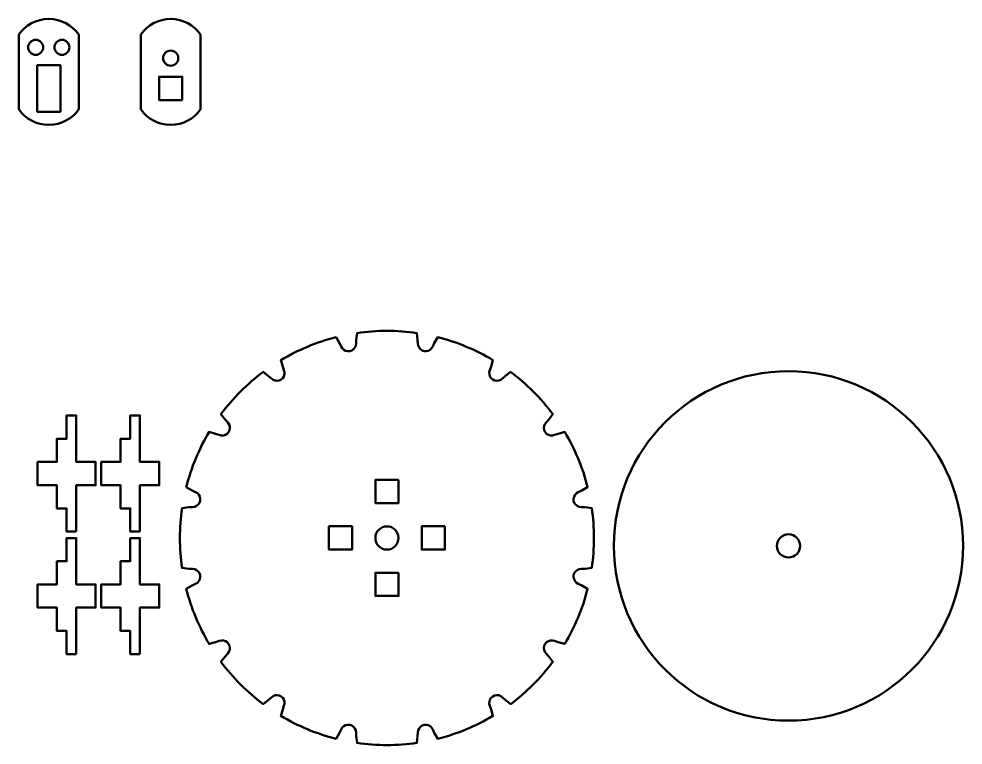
# Model space of a CAD drawing. Header units: inches. Extents: x 1117 to 1992, y -2324 to -585.
# Drawn here: x 1617.9 to 1740.1, y -950.3 to -856.5 of the extents above; entities that cross this region are included whole.
import ezdxf

# ---------------------------------------------------------------- set-up
doc = ezdxf.new("R2010")
doc.units = ezdxf.units.IN
doc.header["$MEASUREMENT"] = 0
doc.layers.add('Layer 1', color=7, linetype='Continuous')

# ---------------------------------------------------------------- blocks, each defined once
blk = doc.blocks.new('block 5')
at = {"layer": 'Layer 1', "color": 18, "lineweight": 50, "true_color": 0x010101}
blk.add_lwpolyline([(1623.32, -868.46), (1620.32, -868.46), (1620.32, -862.46), (1623.32, -862.46), (1623.32, -868.46)], dxfattribs=at)
blk.add_open_spline([(1621.82, -856.46), (1620.21, -856.46), (1618.8, -857.27), (1617.95, -858.49), (1617.95, -858.49), (1617.95, -868.15), (1617.95, -868.15), (1618.8, -869.37), (1620.21, -870.17), (1621.82, -870.17), (1623.42, -870.17), (1624.84, -869.37), (1625.69, -868.15), (1625.69, -868.15), (1625.69, -858.49), (1625.69, -858.49), (1624.83, -857.27), (1623.42, -856.46), (1621.82, -856.46)], degree=3, knots=[0, 0, 0, 0, 1, 1, 1, 2, 2, 2, 3, 3, 3, 4, 4, 4, 5, 5, 5, 6, 6, 6, 6], dxfattribs=at)
at = {"layer": 'Layer 1', "color": 240, "lineweight": 50, "true_color": 0xec2227}
for points in [[(1620.12, -859.17), (1620.65, -859.17), (1621.09, -859.61), (1621.09, -860.14), (1621.09, -860.68), (1620.65, -861.11), (1620.12, -861.11), (1619.58, -861.11), (1619.15, -860.68), (1619.15, -860.14), (1619.15, -859.61), (1619.58, -859.17), (1620.12, -859.17)], [(1623.52, -859.17), (1624.05, -859.17), (1624.49, -859.61), (1624.49, -860.14), (1624.49, -860.68), (1624.05, -861.11), (1623.52, -861.11), (1622.98, -861.11), (1622.55, -860.68), (1622.55, -860.14), (1622.55, -859.61), (1622.98, -859.17), (1623.52, -859.17)]]:
    blk.add_open_spline(points, degree=3, knots=[0, 0, 0, 0, 1, 1, 1, 2, 2, 2, 3, 3, 3, 4, 4, 4, 4], dxfattribs=at)

msp = doc.modelspace()

# ---------------------------------------------------------------- linework, layer by layer
at = {"layer": 'Layer 1', "color": 18, "lineweight": 50, "true_color": 0x010101}
msp.add_lwpolyline([(1639.09, -866.95), (1636.09, -866.95), (1636.09, -863.95), (1639.09, -863.95), (1639.09, -866.95)], dxfattribs=at)
at = {"layer": 'Layer 1', "color": 98, "lineweight": 50, "true_color": 0x010202}
for points in [[(1625.36, -922.73), (1624.11, -922.73), (1624.11, -919.74), (1622.86, -919.74), (1622.86, -916.74), (1620.36, -916.74), (1620.36, -913.74), (1622.86, -913.74), (1622.86, -910.73), (1624.11, -910.73), (1624.11, -907.73), (1625.36, -907.73), (1625.36, -913.74), (1627.87, -913.74), (1627.87, -916.74), (1625.36, -916.74), (1625.36, -922.73)], [(1633.6, -922.73), (1632.35, -922.73), (1632.35, -919.74), (1631.1, -919.74), (1631.1, -916.74), (1628.6, -916.74), (1628.6, -913.74), (1631.1, -913.74), (1631.1, -910.73), (1632.35, -910.73), (1632.35, -907.73), (1633.6, -907.73), (1633.6, -913.74), (1636.11, -913.74), (1636.11, -916.74), (1633.6, -916.74), (1633.6, -922.73)], [(1667.06, -916.06), (1667.06, -919.06), (1664.06, -919.06), (1664.06, -916.06), (1667.06, -916.06)], [(1661.06, -922.06), (1661.06, -925.06), (1658.06, -925.06), (1658.06, -922.06), (1661.06, -922.06)], [(1673.06, -922.06), (1673.06, -925.06), (1670.06, -925.06), (1670.06, -922.06), (1673.06, -922.06)], [(1625.36, -938.57), (1624.11, -938.57), (1624.11, -935.57), (1622.86, -935.57), (1622.86, -932.57), (1620.36, -932.57), (1620.36, -929.57), (1622.86, -929.57), (1622.86, -926.57), (1624.11, -926.57), (1624.11, -923.57), (1625.36, -923.57), (1625.36, -929.57), (1627.87, -929.57), (1627.87, -932.57), (1625.36, -932.57), (1625.36, -938.57)], [(1633.6, -938.57), (1632.35, -938.57), (1632.35, -935.57), (1631.1, -935.57), (1631.1, -932.57), (1628.6, -932.57), (1628.6, -929.57), (1631.1, -929.57), (1631.1, -926.57), (1632.35, -926.57), (1632.35, -923.57), (1633.6, -923.57), (1633.6, -929.57), (1636.11, -929.57), (1636.11, -932.57), (1633.6, -932.57), (1633.6, -938.57)], [(1667.06, -928.06), (1667.06, -931.06), (1664.06, -931.06), (1664.06, -928.06), (1667.06, -928.06)]]:
    msp.add_lwpolyline(points, dxfattribs=at)
at = {"layer": 'Layer 1', "color": 18, "lineweight": 50, "true_color": 0x010101}
for points, knots in [([(1637.59, -856.46), (1635.98, -856.46), (1634.57, -857.27), (1633.72, -858.49), (1633.72, -858.49), (1633.72, -868.15), (1633.72, -868.15), (1634.57, -869.37), (1635.98, -870.17), (1637.59, -870.17), (1639.19, -870.17), (1640.61, -869.37), (1641.46, -868.15), (1641.46, -868.15), (1641.46, -858.49), (1641.46, -858.49), (1640.61, -857.27), (1639.19, -856.46), (1637.59, -856.46)], [0, 0, 0, 0, 1, 1, 1, 2, 2, 2, 3, 3, 3, 4, 4, 4, 5, 5, 5, 6, 6, 6, 6]), ([(1637.59, -860.55), (1638.13, -860.55), (1638.57, -860.99), (1638.57, -861.53), (1638.57, -862.08), (1638.13, -862.52), (1637.59, -862.52), (1637.04, -862.52), (1636.61, -862.08), (1636.61, -861.53), (1636.6, -860.99), (1637.04, -860.55), (1637.59, -860.55)], [0, 0, 0, 0, 1, 1, 1, 2, 2, 2, 3, 3, 3, 4, 4, 4, 4]), ([(1694.92, -924.59), (1694.92, -937.06), (1705.03, -947.18), (1717.51, -947.18), (1729.98, -947.18), (1740.09, -937.06), (1740.09, -924.59), (1740.09, -912.11), (1729.98, -902), (1717.51, -902), (1705.03, -902), (1694.92, -912.11), (1694.92, -924.59)], [0, 0, 0, 0, 1, 1, 1, 2, 2, 2, 3, 3, 3, 4, 4, 4, 4]), ([(1719.01, -924.59), (1719.01, -925.42), (1718.33, -926.09), (1717.51, -926.09), (1716.68, -926.09), (1716.01, -925.42), (1716.01, -924.59), (1716.01, -923.76), (1716.68, -923.09), (1717.51, -923.09), (1718.33, -923.09), (1719.01, -923.76), (1719.01, -924.59)], [0, 0, 0, 0, 1, 1, 1, 2, 2, 2, 3, 3, 3, 4, 4, 4, 4])]:
    msp.add_open_spline(points, degree=3, knots=knots, dxfattribs=at)
at = {"layer": 'Layer 1', "color": 98, "lineweight": 50, "true_color": 0x010202}
for points, knots in [([(1670.1, -899.32), (1670.1, -899.32), (1669.88, -899.16), (1669.88, -899.16), (1669.88, -899.16), (1669.71, -898.95), (1669.71, -898.95), (1669.71, -898.95), (1669.59, -898.7), (1669.59, -898.7), (1669.59, -898.7), (1669.56, -898.43), (1669.56, -898.43), (1669.56, -898.43), (1669.53, -897.94), (1669.53, -897.94), (1669.53, -897.94), (1669.42, -897.07), (1669.42, -897.07), (1668.16, -896.89), (1666.87, -896.79), (1665.56, -896.79), (1664.25, -896.79), (1662.96, -896.89), (1661.7, -897.07), (1661.7, -897.07), (1661.58, -897.94), (1661.58, -897.94), (1661.58, -897.94), (1661.56, -898.43), (1661.56, -898.43), (1661.56, -898.43), (1661.52, -898.7), (1661.52, -898.7), (1661.52, -898.7), (1661.41, -898.95), (1661.41, -898.95), (1661.41, -898.95), (1661.24, -899.16), (1661.24, -899.16), (1661.24, -899.16), (1661.01, -899.32), (1661.01, -899.32), (1661.01, -899.32), (1660.75, -899.41), (1660.75, -899.41), (1660.75, -899.41), (1660.48, -899.43), (1660.48, -899.43), (1660.48, -899.43), (1660.21, -899.37), (1660.21, -899.37), (1660.21, -899.37), (1659.97, -899.24), (1659.97, -899.24), (1659.97, -899.24), (1659.77, -899.05), (1659.77, -899.05), (1659.77, -899.05), (1659.64, -898.81), (1659.64, -898.81), (1659.64, -898.81), (1659.42, -898.37), (1659.42, -898.37), (1659.42, -898.37), (1658.98, -897.61), (1658.98, -897.61), (1656.44, -898.25), (1654.05, -899.26), (1651.85, -900.57), (1651.85, -900.57), (1652.08, -901.41), (1652.08, -901.41), (1652.08, -901.41), (1652.24, -901.87), (1652.24, -901.87), (1652.24, -901.87), (1652.31, -902.14), (1652.31, -902.14), (1652.31, -902.14), (1652.31, -902.41), (1652.31, -902.41), (1652.31, -902.41), (1652.23, -902.68), (1652.23, -902.68), (1652.23, -902.68), (1652.08, -902.91), (1652.08, -902.91), (1652.08, -902.91), (1651.87, -903.09), (1651.87, -903.09), (1651.87, -903.09), (1651.63, -903.21), (1651.63, -903.21), (1651.63, -903.21), (1651.36, -903.26), (1651.36, -903.26), (1651.36, -903.26), (1651.09, -903.23), (1651.09, -903.23), (1651.09, -903.23), (1650.83, -903.13), (1650.83, -903.13), (1650.83, -903.13), (1650.61, -902.96), (1650.61, -902.96), (1650.61, -902.96), (1650.25, -902.63), (1650.25, -902.63), (1650.25, -902.63), (1649.55, -902.1), (1649.55, -902.1), (1647.48, -903.65), (1645.64, -905.49), (1644.09, -907.56), (1644.09, -907.56), (1644.62, -908.26), (1644.62, -908.26), (1644.62, -908.26), (1644.96, -908.62), (1644.96, -908.62), (1644.96, -908.62), (1645.12, -908.84), (1645.12, -908.84), (1645.12, -908.84), (1645.22, -909.09), (1645.22, -909.09), (1645.22, -909.09), (1645.25, -909.37), (1645.25, -909.37), (1645.25, -909.37), (1645.2, -909.64), (1645.2, -909.64), (1645.2, -909.64), (1645.08, -909.88), (1645.08, -909.88), (1645.08, -909.88), (1644.9, -910.09), (1644.9, -910.09), (1644.9, -910.09), (1644.67, -910.24), (1644.67, -910.24), (1644.67, -910.24), (1644.4, -910.32), (1644.4, -910.32), (1644.4, -910.32), (1644.13, -910.32), (1644.13, -910.32), (1644.13, -910.32), (1643.87, -910.25), (1643.87, -910.25), (1643.87, -910.25), (1643.4, -910.09), (1643.4, -910.09), (1643.4, -910.09), (1642.56, -909.86), (1642.56, -909.86), (1641.25, -912.05), (1640.24, -914.45), (1639.6, -916.99), (1639.6, -916.99), (1640.36, -917.43), (1640.36, -917.43), (1640.36, -917.43), (1640.8, -917.64), (1640.8, -917.64), (1640.8, -917.64), (1641.04, -917.78), (1641.04, -917.78), (1641.04, -917.78), (1641.23, -917.98), (1641.23, -917.98), (1641.23, -917.98), (1641.36, -918.22), (1641.36, -918.22), (1641.36, -918.22), (1641.42, -918.49), (1641.42, -918.49), (1641.42, -918.49), (1641.4, -918.76), (1641.4, -918.76), (1641.4, -918.76), (1641.31, -919.02), (1641.31, -919.02), (1641.31, -919.02), (1641.16, -919.25), (1641.16, -919.25), (1641.16, -919.25), (1640.94, -919.42), (1640.94, -919.42), (1640.94, -919.42), (1640.69, -919.53), (1640.69, -919.53), (1640.69, -919.53), (1640.42, -919.57), (1640.42, -919.57), (1640.42, -919.57), (1639.93, -919.59), (1639.93, -919.59), (1639.93, -919.59), (1639.06, -919.71), (1639.06, -919.71), (1638.88, -920.97), (1638.78, -922.26), (1638.78, -923.57), (1638.78, -924.88), (1638.88, -926.17), (1639.06, -927.43), (1639.06, -927.43), (1639.93, -927.54), (1639.93, -927.54), (1639.93, -927.54), (1640.42, -927.57), (1640.42, -927.57), (1640.42, -927.57), (1640.69, -927.6), (1640.69, -927.6), (1640.69, -927.6), (1640.94, -927.71), (1640.94, -927.71), (1640.94, -927.71), (1641.16, -927.89), (1641.16, -927.89), (1641.16, -927.89), (1641.31, -928.11), (1641.31, -928.11), (1641.31, -928.11), (1641.4, -928.37), (1641.4, -928.37), (1641.4, -928.37), (1641.42, -928.64), (1641.42, -928.64), (1641.42, -928.64), (1641.36, -928.91), (1641.36, -928.91), (1641.36, -928.91), (1641.23, -929.15), (1641.23, -929.15), (1641.23, -929.15), (1641.04, -929.35), (1641.04, -929.35), (1641.04, -929.35), (1640.8, -929.49), (1640.8, -929.49), (1640.8, -929.49), (1640.36, -929.7), (1640.36, -929.7), (1640.36, -929.7), (1639.6, -930.14), (1639.6, -930.14), (1640.24, -932.68), (1641.25, -935.08), (1642.56, -937.27), (1642.56, -937.27), (1643.4, -937.05), (1643.4, -937.05), (1643.4, -937.05), (1643.87, -936.88), (1643.87, -936.88), (1643.87, -936.88), (1644.13, -936.81), (1644.13, -936.81), (1644.13, -936.81), (1644.4, -936.82), (1644.4, -936.82), (1644.4, -936.82), (1644.67, -936.9), (1644.67, -936.9), (1644.67, -936.9), (1644.9, -937.04), (1644.9, -937.04), (1644.9, -937.04), (1645.08, -937.25), (1645.08, -937.25), (1645.08, -937.25), (1645.2, -937.5), (1645.2, -937.5), (1645.2, -937.5), (1645.25, -937.77), (1645.25, -937.77), (1645.25, -937.77), (1645.22, -938.04), (1645.22, -938.04), (1645.22, -938.04), (1645.12, -938.29), (1645.12, -938.29), (1645.12, -938.29), (1644.96, -938.51), (1644.96, -938.51), (1644.96, -938.51), (1644.62, -938.88), (1644.62, -938.88), (1644.62, -938.88), (1644.09, -939.57), (1644.09, -939.57), (1645.64, -941.64), (1647.48, -943.49), (1649.55, -945.03), (1649.55, -945.03), (1650.25, -944.5), (1650.25, -944.5), (1650.25, -944.5), (1650.61, -944.17), (1650.61, -944.17), (1650.61, -944.17), (1650.83, -944), (1650.83, -944), (1650.83, -944), (1651.09, -943.9), (1651.09, -943.9), (1651.09, -943.9), (1651.36, -943.88), (1651.36, -943.88), (1651.36, -943.88), (1651.63, -943.92), (1651.63, -943.92), (1651.63, -943.92), (1651.87, -944.04), (1651.87, -944.04), (1651.87, -944.04), (1652.08, -944.23), (1652.08, -944.23), (1652.08, -944.23), (1652.23, -944.46), (1652.23, -944.46), (1652.23, -944.46), (1652.31, -944.72), (1652.31, -944.72), (1652.31, -944.72), (1652.31, -944.99), (1652.31, -944.99), (1652.31, -944.99), (1652.24, -945.26), (1652.24, -945.26), (1652.24, -945.26), (1652.08, -945.72), (1652.08, -945.72), (1652.08, -945.72), (1651.85, -946.57), (1651.85, -946.57), (1654.05, -947.88), (1656.44, -948.88), (1658.98, -949.53), (1658.98, -949.53), (1659.42, -948.77), (1659.42, -948.77), (1659.42, -948.77), (1659.64, -948.32), (1659.64, -948.32), (1659.64, -948.32), (1659.77, -948.08), (1659.77, -948.08), (1659.77, -948.08), (1659.97, -947.89), (1659.97, -947.89), (1659.97, -947.89), (1660.21, -947.76), (1660.21, -947.76), (1660.21, -947.76), (1660.48, -947.71), (1660.48, -947.71), (1660.48, -947.71), (1660.75, -947.72), (1660.75, -947.72), (1660.75, -947.72), (1661.01, -947.81), (1661.01, -947.81), (1661.01, -947.81), (1661.24, -947.97), (1661.24, -947.97), (1661.24, -947.97), (1661.41, -948.18), (1661.41, -948.18), (1661.41, -948.18), (1661.52, -948.43), (1661.52, -948.43), (1661.52, -948.43), (1661.56, -948.7), (1661.56, -948.7), (1661.56, -948.7), (1661.58, -949.2), (1661.58, -949.2), (1661.58, -949.2), (1661.7, -950.06), (1661.7, -950.06), (1662.96, -950.24), (1664.25, -950.34), (1665.56, -950.34), (1666.87, -950.34), (1668.16, -950.24), (1669.42, -950.06), (1669.42, -950.06), (1669.53, -949.2), (1669.53, -949.2), (1669.53, -949.2), (1669.56, -948.7), (1669.56, -948.7), (1669.56, -948.7), (1669.59, -948.43), (1669.59, -948.43), (1669.59, -948.43), (1669.71, -948.18), (1669.71, -948.18), (1669.71, -948.18), (1669.88, -947.97), (1669.88, -947.97), (1669.88, -947.97), (1670.1, -947.81), (1670.1, -947.81), (1670.1, -947.81), (1670.36, -947.72), (1670.36, -947.72), (1670.36, -947.72), (1670.64, -947.71), (1670.64, -947.71), (1670.64, -947.71), (1670.9, -947.76), (1670.9, -947.76), (1670.9, -947.76), (1671.15, -947.89), (1671.15, -947.89), (1671.15, -947.89), (1671.34, -948.08), (1671.34, -948.08), (1671.34, -948.08), (1671.48, -948.32), (1671.48, -948.32), (1671.48, -948.32), (1671.69, -948.77), (1671.69, -948.77), (1671.69, -948.77), (1672.14, -949.52), (1672.14, -949.52), (1674.68, -948.88), (1677.07, -947.88), (1679.26, -946.57), (1679.26, -946.57), (1679.04, -945.72), (1679.04, -945.72), (1679.04, -945.72), (1678.87, -945.26), (1678.87, -945.26), (1678.87, -945.26), (1678.8, -944.99), (1678.8, -944.99), (1678.8, -944.99), (1678.81, -944.72), (1678.81, -944.72), (1678.81, -944.72), (1678.89, -944.46), (1678.89, -944.46), (1678.89, -944.46), (1679.04, -944.23), (1679.04, -944.23), (1679.04, -944.23), (1679.24, -944.04), (1679.24, -944.04), (1679.24, -944.04), (1679.49, -943.92), (1679.49, -943.92), (1679.49, -943.92), (1679.76, -943.88), (1679.76, -943.88), (1679.76, -943.88), (1680.03, -943.9), (1680.03, -943.9), (1680.03, -943.9), (1680.29, -944), (1680.29, -944), (1680.29, -944), (1680.5, -944.17), (1680.5, -944.17), (1680.5, -944.17), (1680.87, -944.5), (1680.87, -944.5), (1680.87, -944.5), (1681.57, -945.03), (1681.57, -945.03), (1683.64, -943.49), (1685.48, -941.65), (1687.03, -939.57), (1687.03, -939.57), (1686.49, -938.88), (1686.49, -938.88), (1686.49, -938.88), (1686.16, -938.51), (1686.16, -938.51), (1686.16, -938.51), (1686, -938.29), (1686, -938.29), (1686, -938.29), (1685.9, -938.04), (1685.9, -938.04), (1685.9, -938.04), (1685.87, -937.77), (1685.87, -937.77), (1685.87, -937.77), (1685.92, -937.5), (1685.92, -937.5), (1685.92, -937.5), (1686.04, -937.25), (1686.04, -937.25), (1686.04, -937.25), (1686.22, -937.04), (1686.22, -937.04), (1686.22, -937.04), (1686.45, -936.9), (1686.45, -936.9), (1686.45, -936.9), (1686.71, -936.82), (1686.71, -936.82), (1686.71, -936.82), (1686.99, -936.81), (1686.99, -936.81), (1686.99, -936.81), (1687.25, -936.88), (1687.25, -936.88), (1687.25, -936.88), (1687.71, -937.05), (1687.71, -937.05), (1687.71, -937.05), (1688.56, -937.27), (1688.56, -937.27), (1689.87, -935.08), (1690.88, -932.68), (1691.52, -930.14), (1691.52, -930.14), (1690.76, -929.7), (1690.76, -929.7), (1690.76, -929.7), (1690.31, -929.49), (1690.31, -929.49), (1690.31, -929.49), (1690.08, -929.35), (1690.08, -929.35), (1690.08, -929.35), (1689.89, -929.15), (1689.89, -929.15), (1689.89, -929.15), (1689.76, -928.91), (1689.76, -928.91), (1689.76, -928.91), (1689.7, -928.64), (1689.7, -928.64), (1689.7, -928.64), (1689.71, -928.37), (1689.71, -928.37), (1689.71, -928.37), (1689.8, -928.11), (1689.8, -928.11), (1689.8, -928.11), (1689.96, -927.89), (1689.96, -927.89), (1689.96, -927.89), (1690.17, -927.71), (1690.17, -927.71), (1690.17, -927.71), (1690.42, -927.6), (1690.42, -927.6), (1690.42, -927.6), (1690.69, -927.57), (1690.69, -927.57), (1690.69, -927.57), (1691.19, -927.54), (1691.19, -927.54), (1691.19, -927.54), (1692.05, -927.43), (1692.05, -927.43), (1692.24, -926.17), (1692.33, -924.88), (1692.33, -923.57), (1692.33, -922.26), (1692.24, -920.97), (1692.05, -919.71), (1692.05, -919.71), (1691.19, -919.59), (1691.19, -919.59), (1691.19, -919.59), (1690.69, -919.57), (1690.69, -919.57), (1690.69, -919.57), (1690.42, -919.53), (1690.42, -919.53), (1690.42, -919.53), (1690.17, -919.42), (1690.17, -919.42), (1690.17, -919.42), (1689.96, -919.25), (1689.96, -919.25), (1689.96, -919.25), (1689.8, -919.02), (1689.8, -919.02), (1689.8, -919.02), (1689.71, -918.76), (1689.71, -918.76), (1689.71, -918.76), (1689.7, -918.49), (1689.7, -918.49), (1689.7, -918.49), (1689.76, -918.22), (1689.76, -918.22), (1689.76, -918.22), (1689.89, -917.98), (1689.89, -917.98), (1689.89, -917.98), (1690.08, -917.78), (1690.08, -917.78), (1690.08, -917.78), (1690.31, -917.64), (1690.31, -917.64), (1690.31, -917.64), (1690.76, -917.43), (1690.76, -917.43), (1690.76, -917.43), (1691.52, -916.99), (1691.52, -916.99), (1690.88, -914.45), (1689.87, -912.05), (1688.56, -909.86), (1688.56, -909.86), (1687.71, -910.09), (1687.71, -910.09), (1687.71, -910.09), (1687.25, -910.25), (1687.25, -910.25), (1687.25, -910.25), (1686.99, -910.32), (1686.99, -910.32), (1686.99, -910.32), (1686.71, -910.32), (1686.71, -910.32), (1686.71, -910.32), (1686.45, -910.24), (1686.45, -910.24), (1686.45, -910.24), (1686.22, -910.09), (1686.22, -910.09), (1686.22, -910.09), (1686.04, -909.88), (1686.04, -909.88), (1686.04, -909.88), (1685.92, -909.64), (1685.92, -909.64), (1685.92, -909.64), (1685.87, -909.37), (1685.87, -909.37), (1685.87, -909.37), (1685.9, -909.09), (1685.9, -909.09), (1685.9, -909.09), (1686, -908.84), (1686, -908.84), (1686, -908.84), (1686.16, -908.62), (1686.16, -908.62), (1686.16, -908.62), (1686.49, -908.26), (1686.49, -908.26), (1686.49, -908.26), (1687.03, -907.56), (1687.03, -907.56), (1685.48, -905.49), (1683.64, -903.65), (1681.56, -902.1), (1681.56, -902.1), (1680.87, -902.63), (1680.87, -902.63), (1680.87, -902.63), (1680.5, -902.96), (1680.5, -902.96), (1680.5, -902.96), (1680.29, -903.13), (1680.29, -903.13), (1680.29, -903.13), (1680.03, -903.23), (1680.03, -903.23), (1680.03, -903.23), (1679.76, -903.26), (1679.76, -903.26), (1679.76, -903.26), (1679.49, -903.21), (1679.49, -903.21), (1679.49, -903.21), (1679.24, -903.09), (1679.24, -903.09), (1679.24, -903.09), (1679.04, -902.91), (1679.04, -902.91), (1679.04, -902.91), (1678.89, -902.67), (1678.89, -902.67), (1678.89, -902.67), (1678.81, -902.41), (1678.81, -902.41), (1678.81, -902.41), (1678.8, -902.14), (1678.8, -902.14), (1678.8, -902.14), (1678.87, -901.87), (1678.87, -901.87), (1678.87, -901.87), (1679.04, -901.41), (1679.04, -901.41), (1679.04, -901.41), (1679.27, -900.57), (1679.27, -900.57), (1677.07, -899.25), (1674.67, -898.25), (1672.13, -897.61), (1672.13, -897.61), (1671.69, -898.37), (1671.69, -898.37), (1671.69, -898.37), (1671.48, -898.81), (1671.48, -898.81), (1671.48, -898.81), (1671.34, -899.05), (1671.34, -899.05), (1671.34, -899.05), (1671.15, -899.24), (1671.15, -899.24), (1671.15, -899.24), (1670.9, -899.37), (1670.9, -899.37), (1670.9, -899.37), (1670.64, -899.43), (1670.64, -899.43), (1670.64, -899.43), (1670.36, -899.41), (1670.36, -899.41), (1670.36, -899.41), (1670.1, -899.32), (1670.1, -899.32)], [0, 0, 0, 0, 1, 1, 1, 2, 2, 2, 3, 3, 3, 4, 4, 4, 5, 5, 5, 6, 6, 6, 7, 7, 7, 8, 8, 8, 9, 9, 9, 10, 10, 10, 11, 11, 11, 12, 12, 12, 13, 13, 13, 14, 14, 14, 15, 15, 15, 16, 16, 16, 17, 17, 17, 18, 18, 18, 19, 19, 19, 20, 20, 20, 21, 21, 21, 22, 22, 22, 23, 23, 23, 24, 24, 24, 25, 25, 25, 26, 26, 26, 27, 27, 27, 28, 28, 28, 29, 29, 29, 30, 30, 30, 31, 31, 31, 32, 32, 32, 33, 33, 33, 34, 34, 34, 35, 35, 35, 36, 36, 36, 37, 37, 37, 38, 38, 38, 39, 39, 39, 40, 40, 40, 41, 41, 41, 42, 42, 42, 43, 43, 43, 44, 44, 44, 45, 45, 45, 46, 46, 46, 47, 47, 47, 48, 48, 48, 49, 49, 49, 50, 50, 50, 51, 51, 51, 52, 52, 52, 53, 53, 53, 54, 54, 54, 55, 55, 55, 56, 56, 56, 57, 57, 57, 58, 58, 58, 59, 59, 59, 60, 60, 60, 61, 61, 61, 62, 62, 62, 63, 63, 63, 64, 64, 64, 65, 65, 65, 66, 66, 66, 67, 67, 67, 68, 68, 68, 69, 69, 69, 70, 70, 70, 71, 71, 71, 72, 72, 72, 73, 73, 73, 74, 74, 74, 75, 75, 75, 76, 76, 76, 77, 77, 77, 78, 78, 78, 79, 79, 79, 80, 80, 80, 81, 81, 81, 82, 82, 82, 83, 83, 83, 84, 84, 84, 85, 85, 85, 86, 86, 86, 87, 87, 87, 88, 88, 88, 89, 89, 89, 90, 90, 90, 91, 91, 91, 92, 92, 92, 93, 93, 93, 94, 94, 94, 95, 95, 95, 96, 96, 96, 97, 97, 97, 98, 98, 98, 99, 99, 99, 100, 100, 100, 101, 101, 101, 102, 102, 102, 103, 103, 103, 104, 104, 104, 105, 105, 105, 106, 106, 106, 107, 107, 107, 108, 108, 108, 109, 109, 109, 110, 110, 110, 111, 111, 111, 112, 112, 112, 113, 113, 113, 114, 114, 114, 115, 115, 115, 116, 116, 116, 117, 117, 117, 118, 118, 118, 119, 119, 119, 120, 120, 120, 121, 121, 121, 122, 122, 122, 123, 123, 123, 124, 124, 124, 125, 125, 125, 126, 126, 126, 127, 127, 127, 128, 128, 128, 129, 129, 129, 130, 130, 130, 131, 131, 131, 132, 132, 132, 133, 133, 133, 134, 134, 134, 135, 135, 135, 136, 136, 136, 137, 137, 137, 138, 138, 138, 139, 139, 139, 140, 140, 140, 141, 141, 141, 142, 142, 142, 143, 143, 143, 144, 144, 144, 145, 145, 145, 146, 146, 146, 147, 147, 147, 148, 148, 148, 149, 149, 149, 150, 150, 150, 151, 151, 151, 152, 152, 152, 153, 153, 153, 154, 154, 154, 155, 155, 155, 156, 156, 156, 157, 157, 157, 158, 158, 158, 159, 159, 159, 160, 160, 160, 161, 161, 161, 162, 162, 162, 163, 163, 163, 164, 164, 164, 165, 165, 165, 166, 166, 166, 167, 167, 167, 168, 168, 168, 169, 169, 169, 170, 170, 170, 171, 171, 171, 172, 172, 172, 173, 173, 173, 174, 174, 174, 175, 175, 175, 176, 176, 176, 177, 177, 177, 178, 178, 178, 179, 179, 179, 180, 180, 180, 181, 181, 181, 182, 182, 182, 183, 183, 183, 184, 184, 184, 185, 185, 185, 186, 186, 186, 187, 187, 187, 188, 188, 188, 189, 189, 189, 190, 190, 190, 191, 191, 191, 192, 192, 192, 193, 193, 193, 194, 194, 194, 195, 195, 195, 196, 196, 196, 197, 197, 197, 198, 198, 198, 199, 199, 199, 200, 200, 200, 201, 201, 201, 202, 202, 202, 203, 203, 203, 204, 204, 204, 205, 205, 205, 206, 206, 206, 207, 207, 207, 208, 208, 208, 209, 209, 209, 210, 210, 210, 211, 211, 211, 212, 212, 212, 213, 213, 213, 214, 214, 214, 215, 215, 215, 216, 216, 216, 217, 217, 217, 218, 218, 218, 219, 219, 219, 220, 220, 220, 221, 221, 221, 222, 222, 222, 223, 223, 223, 224, 224, 224, 225, 225, 225, 226, 226, 226, 227, 227, 227, 228, 228, 228, 229, 229, 229, 230, 230, 230, 231, 231, 231, 232, 232, 232, 233, 233, 233, 234, 234, 234, 235, 235, 235, 236, 236, 236, 237, 237, 237, 238, 238, 238, 239, 239, 239, 240, 240, 240, 241, 241, 241, 242, 242, 242, 243, 243, 243, 244, 244, 244, 244]), ([(1665.56, -925.07), (1664.73, -925.07), (1664.06, -924.39), (1664.06, -923.57), (1664.06, -922.74), (1664.73, -922.07), (1665.56, -922.07), (1666.39, -922.07), (1667.06, -922.74), (1667.06, -923.57), (1667.06, -924.39), (1666.39, -925.07), (1665.56, -925.07)], [0, 0, 0, 0, 1, 1, 1, 2, 2, 2, 3, 3, 3, 4, 4, 4, 4])]:
    msp.add_open_spline(points, degree=3, knots=knots, dxfattribs=at)

# ---------------------------------------------------------------- block references
at = {"layer": 'Layer 1'}
msp.add_blockref('block 5', (0, 0), dxfattribs=at)

doc.saveas('drawing.dxf')
